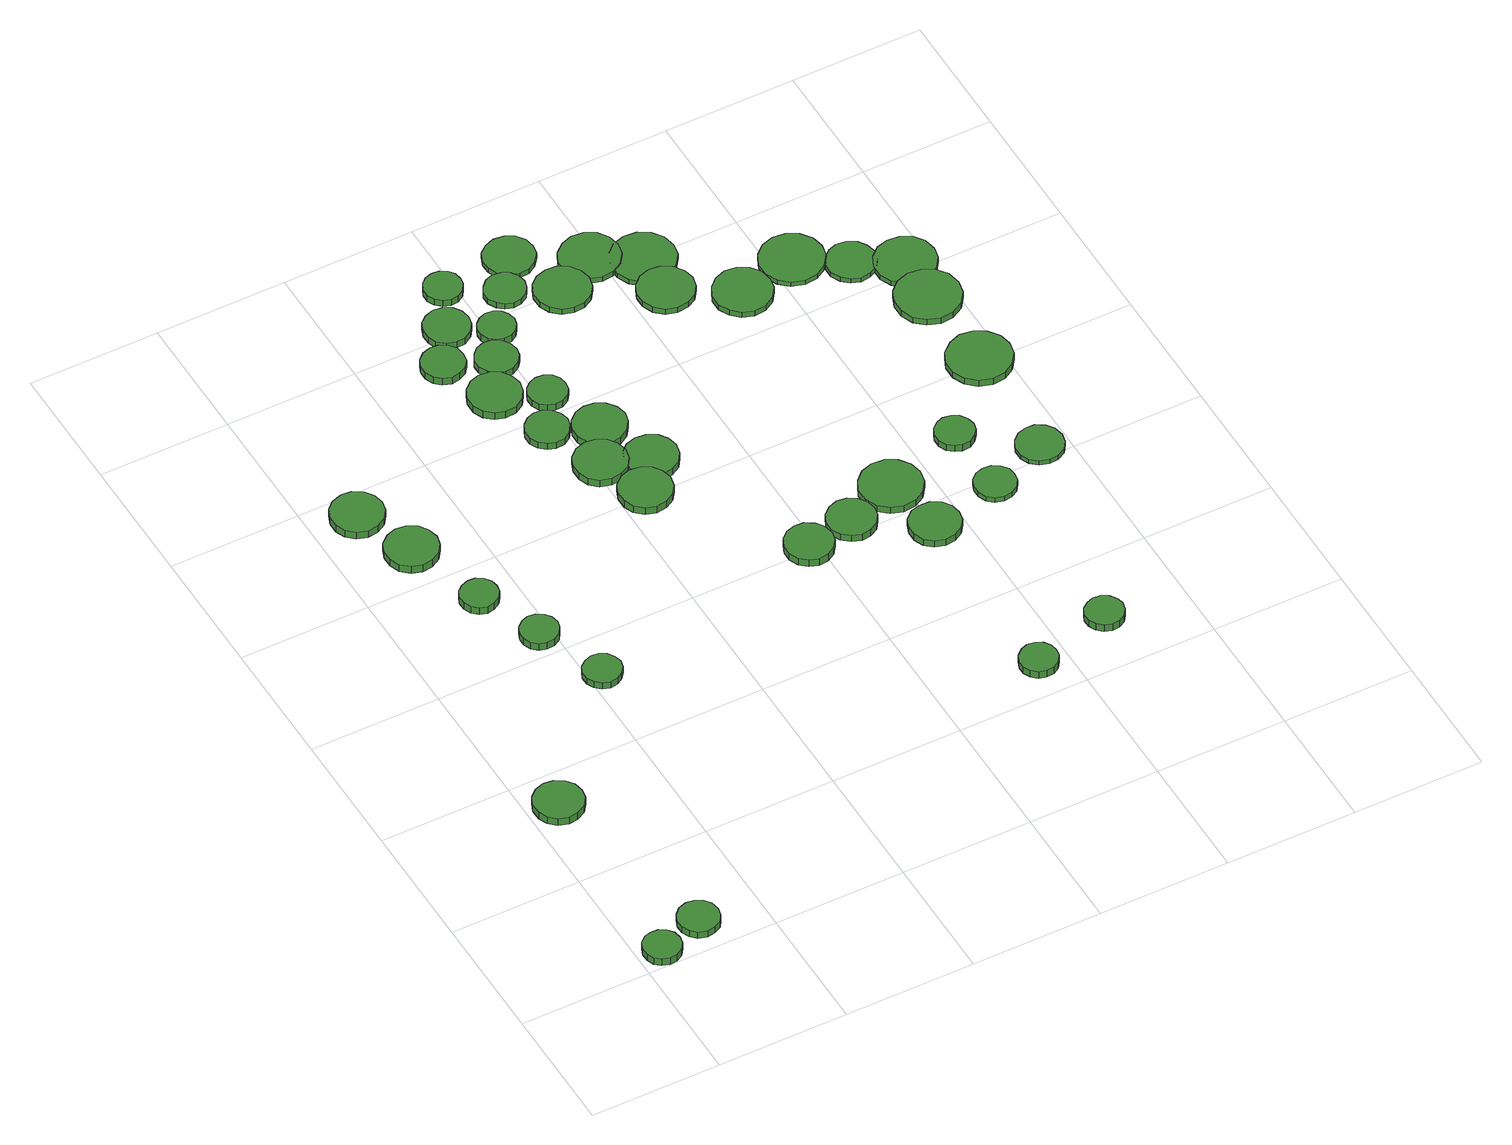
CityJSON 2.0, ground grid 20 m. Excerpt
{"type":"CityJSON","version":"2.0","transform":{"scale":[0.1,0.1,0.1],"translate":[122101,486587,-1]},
"CityObjects":{
"tree1":{"type":"SolitaryVegetationObject","attributes":{"function":"something"},"geometry":[{"type":"MultiSurface","lod":"1","boundaries":[[[0,1,2,3,4,5,6,7,8,9,10,11,12,13,14]],[[15,16,17,18,19,20,21,22,23,24,25,26,27,28,29]],[[0,29,28,1]],[[1,28,27,2]],[[2,27,26,3]],[[3,26,25,4]],[[4,25,24,5]],[[5,24,23,6]],[[6,23,22,7]],[[7,22,21,8]],[[8,21,20,9]],[[9,20,19,10]],[[10,19,18,11]],[[11,18,17,12]],[[12,17,16,13]],[[13,16,15,14]],[[14,15,29,0]]]}]},
"tree2":{"type":"SolitaryVegetationObject","attributes":{"function":"something"},"geometry":[{"type":"MultiSurface","lod":"1","boundaries":[[[30,31,32,33,34,35,36,37,38,39,40,41,42,43,44]],[[45,46,47,48,49,50,51,52,53,54,55,56,57,58,59]],[[30,59,58,31]],[[31,58,57,32]],[[32,57,56,33]],[[33,56,55,34]],[[34,55,54,35]],[[35,54,53,36]],[[36,53,52,37]],[[37,52,51,38]],[[38,51,50,39]],[[39,50,49,40]],[[40,49,48,41]],[[41,48,47,42]],[[42,47,46,43]],[[43,46,45,44]],[[44,45,59,30]]]}]},
"tree3":{"type":"SolitaryVegetationObject","attributes":{"function":"something"},"geometry":[{"type":"MultiSurface","lod":"1","boundaries":[[[60,61,62,63,64,65,66,67,68,69,70,71,72,73,74]],[[75,76,77,78,79,80,81,82,83,84,85,86,87,88,89]],[[60,89,88,61]],[[61,88,87,62]],[[62,87,86,63]],[[63,86,85,64]],[[64,85,84,65]],[[65,84,83,66]],[[66,83,82,67]],[[67,82,81,68]],[[68,81,80,69]],[[69,80,79,70]],[[70,79,78,71]],[[71,78,77,72]],[[72,77,76,73]],[[73,76,75,74]],[[74,75,89,60]]]}]},
"tree4":{"type":"SolitaryVegetationObject","attributes":{"function":"something"},"geometry":[{"type":"MultiSurface","lod":"1","boundaries":[[[90,91,92,93,94,95,96,97,98,99,100,101,102,103,104]],[[105,106,107,108,109,110,111,112,113,114,115,116,117,118,119]],[[90,119,118,91]],[[91,118,117,92]],[[92,117,116,93]],[[93,116,115,94]],[[94,115,114,95]],[[95,114,113,96]],[[96,113,112,97]],[[97,112,111,98]],[[98,111,110,99]],[[99,110,109,100]],[[100,109,108,101]],[[101,108,107,102]],[[102,107,106,103]],[[103,106,105,104]],[[104,105,119,90]]]}]},
"tree5":{"type":"SolitaryVegetationObject","attributes":{"function":"something"},"geometry":[{"type":"MultiSurface","lod":"1","boundaries":[[[120,121,122,123,124,125,126,127,128,129,130,131,132,133,134]],[[135,136,137,138,139,140,141,142,143,144,145,146,147,148,149]],[[120,149,148,121]],[[121,148,147,122]],[[122,147,146,123]],[[123,146,145,124]],[[124,145,144,125]],[[125,144,143,126]],[[126,143,142,127]],[[127,142,141,128]],[[128,141,140,129]],[[129,140,139,130]],[[130,139,138,131]],[[131,138,137,132]],[[132,137,136,133]],[[133,136,135,134]],[[134,135,149,120]]]}]},
"tree6":{"type":"SolitaryVegetationObject","attributes":{"function":"something"},"geometry":[{"type":"MultiSurface","lod":"1","boundaries":[[[150,151,152,153,154,155,156,157,158,159,160,161,162,163,164]],[[165,166,167,168,169,170,171,172,173,174,175,176,177,178,179]],[[150,179,178,151]],[[151,178,177,152]],[[152,177,176,153]],[[153,176,175,154]],[[154,175,174,155]],[[155,174,173,156]],[[156,173,172,157]],[[157,172,171,158]],[[158,171,170,159]],[[159,170,169,160]],[[160,169,168,161]],[[161,168,167,162]],[[162,167,166,163]],[[163,166,165,164]],[[164,165,179,150]]]}]},
"tree7":{"type":"SolitaryVegetationObject","attributes":{"function":"something"},"geometry":[{"type":"MultiSurface","lod":"1","boundaries":[[[180,181,182,183,184,185,186,187,188,189,190,191,192,193,194]],[[195,196,197,198,199,200,201,202,203,204,205,206,207,208,209]],[[180,209,208,181]],[[181,208,207,182]],[[182,207,206,183]],[[183,206,205,184]],[[184,205,204,185]],[[185,204,203,186]],[[186,203,202,187]],[[187,202,201,188]],[[188,201,200,189]],[[189,200,199,190]],[[190,199,198,191]],[[191,198,197,192]],[[192,197,196,193]],[[193,196,195,194]],[[194,195,209,180]]]}]},
"tree8":{"type":"SolitaryVegetationObject","attributes":{"function":"something"},"geometry":[{"type":"MultiSurface","lod":"1","boundaries":[[[210,211,212,213,214,215,216,217,218,219,220,221,222,223,224]],[[225,226,227,228,229,230,231,232,233,234,235,236,237,238,239]],[[210,239,238,211]],[[211,238,237,212]],[[212,237,236,213]],[[213,236,235,214]],[[214,235,234,215]],[[215,234,233,216]],[[216,233,232,217]],[[217,232,231,218]],[[218,231,230,219]],[[219,230,229,220]],[[220,229,228,221]],[[221,228,227,222]],[[222,227,226,223]],[[223,226,225,224]],[[224,225,239,210]]]}]},
"tree9":{"type":"SolitaryVegetationObject","attributes":{"function":"something"},"geometry":[{"type":"MultiSurface","lod":"1","boundaries":[[[240,241,242,243,244,245,246,247,248,249,250,251,252,253,254]],[[255,256,257,258,259,260,261,262,263,264,265,266,267,268,269]],[[240,269,268,241]],[[241,268,267,242]],[[242,267,266,243]],[[243,266,265,244]],[[244,265,264,245]],[[245,264,263,246]],[[246,263,262,247]],[[247,262,261,248]],[[248,261,260,249]],[[249,260,259,250]],[[250,259,258,251]],[[251,258,257,252]],[[252,257,256,253]],[[253,256,255,254]],[[254,255,269,240]]]}]},
"tree10":{"type":"SolitaryVegetationObject","attributes":{"function":"something"},"geometry":[{"type":"MultiSurface","lod":"1","boundaries":[[[270,271,272,273,274,275,276,277,278,279,280,281,282,283,284]],[[285,286,287,288,289,290,291,292,293,294,295,296,297,298,299]],[[270,299,298,271]],[[271,298,297,272]],[[272,297,296,273]],[[273,296,295,274]],[[274,295,294,275]],[[275,294,293,276]],[[276,293,292,277]],[[277,292,291,278]],[[278,291,290,279]],[[279,290,289,280]],[[280,289,288,281]],[[281,288,287,282]],[[282,287,286,283]],[[283,286,285,284]],[[284,285,299,270]]]}]},
"tree11":{"type":"SolitaryVegetationObject","attributes":{"function":"something"},"geometry":[{"type":"MultiSurface","lod":"1","boundaries":[[[300,301,302,303,304,305,306,307,308,309,310,311,312,313,314]],[[315,316,317,318,319,320,321,322,323,324,325,326,327,328,329]],[[300,329,328,301]],[[301,328,327,302]],[[302,327,326,303]],[[303,326,325,304]],[[304,325,324,305]],[[305,324,323,306]],[[306,323,322,307]],[[307,322,321,308]],[[308,321,320,309]],[[309,320,319,310]],[[310,319,318,311]],[[311,318,317,312]],[[312,317,316,313]],[[313,316,315,314]],[[314,315,329,300]]]}]},
"tree12":{"type":"SolitaryVegetationObject","attributes":{"function":"something"},"geometry":[{"type":"MultiSurface","lod":"1","boundaries":[[[330,331,332,333,334,335,336,337,338,339,340,341,342,343,344]],[[345,346,347,348,349,350,351,352,353,354,355,356,357,358,359]],[[330,359,358,331]],[[331,358,357,332]],[[332,357,356,333]],[[333,356,355,334]],[[334,355,354,335]],[[335,354,353,336]],[[336,353,352,337]],[[337,352,351,338]],[[338,351,350,339]],[[339,350,349,340]],[[340,349,348,341]],[[341,348,347,342]],[[342,347,346,343]],[[343,346,345,344]],[[344,345,359,330]]]}]},
"tree13":{"type":"SolitaryVegetationObject","attributes":{"function":"something"},"geometry":[{"type":"MultiSurface","lod":"1","boundaries":[[[360,361,362,363,364,365,366,367,368,369,370,371,372,373,374]],[[375,376,377,378,379,380,381,382,383,384,385,386,387,388,389]],[[360,389,388,361]],[[361,388,387,362]],[[362,387,386,363]],[[363,386,385,364]],[[364,385,384,365]],[[365,384,383,366]],[[366,383,382,367]],[[367,382,381,368]],[[368,381,380,369]],[[369,380,379,370]],[[370,379,378,371]],[[371,378,377,372]],[[372,377,376,373]],[[373,376,375,374]],[[374,375,389,360]]]}]},
"tree14":{"type":"SolitaryVegetationObject","attributes":{"function":"something"},"geometry":[{"type":"MultiSurface","lod":"1","boundaries":[[[390,391,392,393,394,395,396,397,398,399,400,401,402,403,404]],[[405,406,407,408,409,410,411,412,413,414,415,416,417,418,419]],[[390,419,418,391]],[[391,418,417,392]],[[392,417,416,393]],[[393,416,415,394]],[[394,415,414,395]],[[395,414,413,396]],[[396,413,412,397]],[[397,412,411,398]],[[398,411,410,399]],[[399,410,409,400]],[[400,409,408,401]],[[401,408,407,402]],[[402,407,406,403]],[[403,406,405,404]],[[404,405,419,390]]]}]},
"tree15":{"type":"SolitaryVegetationObject","attributes":{"function":"something"},"geometry":[{"type":"MultiSurface","lod":"1","boundaries":[[[420,421,422,423,424,425,426,427,428,429,430,431,432,433,434]],[[435,436,437,438,439,440,441,442,443,444,445,446,447,448,449]],[[420,449,448,421]],[[421,448,447,422]],[[422,447,446,423]],[[423,446,445,424]],[[424,445,444,425]],[[425,444,443,426]],[[426,443,442,427]],[[427,442,441,428]],[[428,441,440,429]],[[429,440,439,430]],[[430,439,438,431]],[[431,438,437,432]],[[432,437,436,433]],[[433,436,435,434]],[[434,435,449,420]]]}]},
"tree16":{"type":"SolitaryVegetationObject","attributes":{"function":"something"},"geometry":[{"type":"MultiSurface","lod":"1","boundaries":[[[450,451,452,453,454,455,456,457,458,459,460,461,462,463,464]],[[465,466,467,468,469,470,471,472,473,474,475,476,477,478,479]],[[450,479,478,451]],[[451,478,477,452]],[[452,477,476,453]],[[453,476,475,454]],[[454,475,474,455]],[[455,474,473,456]],[[456,473,472,457]],[[457,472,471,458]],[[458,471,470,459]],[[459,470,469,460]],[[460,469,468,461]],[[461,468,467,462]],[[462,467,466,463]],[[463,466,465,464]],[[464,465,479,450]]]}]},
"tree17":{"type":"SolitaryVegetationObject","attributes":{"function":"something"},"geometry":[{"type":"MultiSurface","lod":"1","boundaries":[[[480,481,482,483,484,485,486,487,488,489,490,491,492,493,494]],[[495,496,497,498,499,500,501,502,503,504,505,506,507,508,509]],[[480,509,508,481]],[[481,508,507,482]],[[482,507,506,483]],[[483,506,505,484]],[[484,505,504,485]],[[485,504,503,486]],[[486,503,502,487]],[[487,502,501,488]],[[488,501,500,489]],[[489,500,499,490]],[[490,499,498,491]],[[491,498,497,492]],[[492,497,496,493]],[[493,496,495,494]],[[494,495,509,480]]]}]},
"tree18":{"type":"SolitaryVegetationObject","attributes":{"function":"something"},"geometry":[{"type":"MultiSurface","lod":"1","boundaries":[[[510,511,512,513,514,515,516,517,518,519,520,521,522,523,524]],[[525,526,527,528,529,530,531,532,533,534,535,536,537,538,539]],[[510,539,538,511]],[[511,538,537,512]],[[512,537,536,513]],[[513,536,535,514]],[[514,535,534,515]],[[515,534,533,516]],[[516,533,532,517]],[[517,532,531,518]],[[518,531,530,519]],[[519,530,529,520]],[[520,529,528,521]],[[521,528,527,522]],[[522,527,526,523]],[[523,526,525,524]],[[524,525,539,510]]]}]},
"tree19":{"type":"SolitaryVegetationObject","attributes":{"function":"something"},"geometry":[{"type":"MultiSurface","lod":"1","boundaries":[[[540,541,542,543,544,545,546,547,548,549,550,551,552,553,554]],[[555,556,557,558,559,560,561,562,563,564,565,566,567,568,569]],[[540,569,568,541]],[[541,568,567,542]],[[542,567,566,543]],[[543,566,565,544]],[[544,565,564,545]],[[545,564,563,546]],[[546,563,562,547]],[[547,562,561,548]],[[548,561,560,549]],[[549,560,559,550]],[[550,559,558,551]],[[551,558,557,552]],[[552,557,556,553]],[[553,556,555,554]],[[554,555,569,540]]]}]},
"tree20":{"type":"SolitaryVegetationObject","attributes":{"function":"something"},"geometry":[{"type":"MultiSurface","lod":"1","boundaries":[[[570,571,572,573,574,575,576,577,578,579,580,581,582,583,584]],[[585,586,587,588,589,590,591,592,593,594,595,596,597,598,599]],[[570,599,598,571]],[[571,598,597,572]],[[572,597,596,573]],[[573,596,595,574]],[[574,595,594,575]],[[575,594,593,576]],[[576,593,592,577]],[[577,592,591,578]],[[578,591,590,579]],[[579,590,589,580]],[[580,589,588,581]],[[581,588,587,582]],[[582,587,586,583]],[[583,586,585,584]],[[584,585,599,570]]]}]},
"tree21":{"type":"SolitaryVegetationObject","attributes":{"function":"something"},"geometry":[{"type":"MultiSurface","lod":"1","boundaries":[[[600,601,602,603,604,605,606,607,608,609,610,611,612,613,614]],[[615,616,617,618,619,620,621,622,623,624,625,626,627,628,629]],[[600,629,628,601]],[[601,628,627,602]],[[602,627,626,603]],[[603,626,625,604]],[[604,625,624,605]],[[605,624,623,606]],[[606,623,622,607]],[[607,622,621,608]],[[608,621,620,609]],[[609,620,619,610]],[[610,619,618,611]],[[611,618,617,612]],[[612,617,616,613]],[[613,616,615,614]],[[614,615,629,600]]]}]},
"tree22":{"type":"SolitaryVegetationObject","attributes":{"function":"something"},"geometry":[{"type":"MultiSurface","lod":"1","boundaries":[[[630,631,632,633,634,635,636,637,638,639,640,641,642,643,644]],[[645,646,647,648,649,650,651,652,653,654,655,656,657,658,659]],[[630,659,658,631]],[[631,658,657,632]],[[632,657,656,633]],[[633,656,655,634]],[[634,655,654,635]],[[635,654,653,636]],[[636,653,652,637]],[[637,652,651,638]],[[638,651,650,639]],[[639,650,649,640]],[[640,649,648,641]],[[641,648,647,642]],[[642,647,646,643]],[[643,646,645,644]],[[644,645,659,630]]]}]},
"tree23":{"type":"SolitaryVegetationObject","attributes":{"function":"something"},"geometry":[{"type":"MultiSurface","lod":"1","boundaries":[[[660,661,662,663,664,665,666,667,668,669,670,671,672,673,674]],[[675,676,677,678,679,680,681,682,683,684,685,686,687,688,689]],[[660,689,688,661]],[[661,688,687,662]],[[662,687,686,663]],[[663,686,685,664]],[[664,685,684,665]],[[665,684,683,666]],[[666,683,682,667]],[[667,682,681,668]],[[668,681,680,669]],[[669,680,679,670]],[[670,679,678,671]],[[671,678,677,672]],[[672,677,676,673]],[[673,676,675,674]],[[674,675,689,660]]]}]},
"tree24":{"type":"SolitaryVegetationObject","attributes":{"function":"something"},"geometry":[{"type":"MultiSurface","lod":"1","boundaries":[[[690,691,692,693,694,695,696,697,698,699,700,701,702,703,704]],[[705,706,707,708,709,710,711,712,713,714,715,716,717,718,719]],[[690,719,718,691]],[[691,718,717,692]],[[692,717,716,693]],[[693,716,715,694]],[[694,715,714,695]],[[695,714,713,696]],[[696,713,712,697]],[[697,712,711,698]],[[698,711,710,699]],[[699,710,709,700]],[[700,709,708,701]],[[701,708,707,702]],[[702,707,706,703]],[[703,706,705,704]],[[704,705,719,690]]]}]},
"tree25":{"type":"SolitaryVegetationObject","attributes":{"function":"something"},"geometry":[{"type":"MultiSurface","lod":"1","boundaries":[[[720,721,722,723,724,725,726,727,728,729,730,731,732,733,734]],[[735,736,737,738,739,740,741,742,743,744,745,746,747,748,749]],[[720,749,748,721]],[[721,748,747,722]],[[722,747,746,723]],[[723,746,745,724]],[[724,745,744,725]],[[725,744,743,726]],[[726,743,742,727]],[[727,742,741,728]],[[728,741,740,729]],[[729,740,739,730]],[[730,739,738,731]],[[731,738,737,732]],[[732,737,736,733]],[[733,736,735,734]],[[734,735,749,720]]]}]},
"tree26":{"type":"SolitaryVegetationObject","attributes":{"function":"something"},"geometry":[{"type":"MultiSurface","lod":"1","boundaries":[[[750,751,752,753,754,755,756,757,758,759,760,761,762,763,764]],[[765,766,767,768,769,770,771,772,773,774,775,776,777,778,779]],[[750,779,778,751]],[[751,778,777,752]],[[752,777,776,753]],[[753,776,775,754]],[[754,775,774,755]],[[755,774,773,756]],[[756,773,772,757]],[[757,772,771,758]],[[758,771,770,759]],[[759,770,769,760]],[[760,769,768,761]],[[761,768,767,762]],[[762,767,766,763]],[[763,766,765,764]],[[764,765,779,750]]]}]},
"tree27":{"type":"SolitaryVegetationObject","attributes":{"function":"something"},"geometry":[{"type":"MultiSurface","lod":"1","boundaries":[[[780,781,782,783,784,785,786,787,788,789,790,791,792,793,794]],[[795,796,797,798,799,800,801,802,803,804,805,806,807,808,809]],[[780,809,808,781]],[[781,808,807,782]],[[782,807,806,783]],[[783,806,805,784]],[[784,805,804,785]],[[785,804,803,786]],[[786,803,802,787]],[[787,802,801,788]],[[788,801,800,789]],[[789,800,799,790]],[[790,799,798,791]],[[791,798,797,792]],[[792,797,796,793]],[[793,796,795,794]],[[794,795,809,780]]]}]},
"tree28":{"type":"SolitaryVegetationObject","attributes":{"function":"something"},"geometry":[{"type":"MultiSurface","lod":"1","boundaries":[[[810,811,812,813,814,815,816,817,818,819,820,821,822,823,824]],[[825,826,827,828,829,830,831,832,833,834,835,836,837,838,839]],[[810,839,838,811]],[[811,838,837,812]],[[812,837,836,813]],[[813,836,835,814]],[[814,835,834,815]],[[815,834,833,816]],[[816,833,832,817]],[[817,832,831,818]],[[818,831,830,819]],[[819,830,829,820]],[[820,829,828,821]],[[821,828,827,822]],[[822,827,826,823]],[[823,826,825,824]],[[824,825,839,810]]]}]},
"tree29":{"type":"SolitaryVegetationObject","attributes":{"function":"something"},"geometry":[{"type":"MultiSurface","lod":"1","boundaries":[[[840,841,842,843,844,845,846,847,848,849,850,851,852,853,854]],[[855,856,857,858,859,860,861,862,863,864,865,866,867,868,869]],[[840,869,868,841]],[[841,868,867,842]],[[842,867,866,843]],[[843,866,865,844]],[[844,865,864,845]],[[845,864,863,846]],[[846,863,862,847]],[[847,862,861,848]],[[848,861,860,849]],[[849,860,859,850]],[[850,859,858,851]],[[851,858,857,852]],[[852,857,856,853]],[[853,856,855,854]],[[854,855,869,840]]]}]},
"tree30":{"type":"SolitaryVegetationObject","attributes":{"function":"something"},"geometry":[{"type":"MultiSurface","lod":"1","boundaries":[[[870,871,872,873,874,875,876,877,878,879,880,881,882,883,884]],[[885,886,887,888,889,890,891,892,893,894,895,896,897,898,899]],[[870,899,898,871]],[[871,898,897,872]],[[872,897,896,873]],[[873,896,895,874]],[[874,895,894,875]],[[875,894,893,876]],[[876,893,892,877]],[[877,892,891,878]],[[878,891,890,879]],[[879,890,889,880]],[[880,889,888,881]],[[881,888,887,882]],[[882,887,886,883]],[[883,886,885,884]],[[884,885,899,870]]]}]},
"tree31":{"type":"SolitaryVegetationObject","attributes":{"function":"something"},"geometry":[{"type":"MultiSurface","lod":"1","boundaries":[[[900,901,902,903,904,905,906,907,908,909,910,911,912,913,914]],[[915,916,917,918,919,920,921,922,923,924,925,926,927,928,929]],[[900,929,928,901]],[[901,928,927,902]],[[902,927,926,903]],[[903,926,925,904]],[[904,925,924,905]],[[905,924,923,906]],[[906,923,922,907]],[[907,922,921,908]],[[908,921,920,909]],[[909,920,919,910]],[[910,919,918,911]],[[911,918,917,912]],[[912,917,916,913]],[[913,916,915,914]],[[914,915,929,900]]]}]},
"tree32":{"type":"SolitaryVegetationObject","attributes":{"function":"something"},"geometry":[{"type":"MultiSurface","lod":"1","boundaries":[[[930,931,932,933,934,935,936,937,938,939,940,941,942,943,944]],[[945,946,947,948,949,950,951,952,953,954,955,956,957,958,959]],[[930,959,958,931]],[[931,958,957,932]],[[932,957,956,933]],[[933,956,955,934]],[[934,955,954,935]],[[935,954,953,936]],[[936,953,952,937]],[[937,952,951,938]],[[938,951,950,939]],[[939,950,949,940]],[[940,949,948,941]],[[941,948,947,942]],[[942,947,946,943]],[[943,946,945,944]],[[944,945,959,930]]]}]},
"tree33":{"type":"SolitaryVegetationObject","attributes":{"function":"something"},"geometry":[{"type":"MultiSurface","lod":"1","boundaries":[[[960,961,962,963,964,965,966,967,968,969,970,971,972,973,974]],[[975,976,977,978,979,980,981,982,983,984,985,986,987,988,989]],[[960,989,988,961]],[[961,988,987,962]],[[962,987,986,963]],[[963,986,985,964]],[[964,985,984,965]],[[965,984,983,966]],[[966,983,982,967]],[[967,982,981,968]],[[968,981,980,969]],[[969,980,979,970]],[[970,979,978,971]],[[971,978,977,972]],[[972,977,976,973]],[[973,976,975,974]],[[974,975,989,960]]]}]},
"tree34":{"type":"SolitaryVegetationObject","attributes":{"function":"something"},"geometry":[{"type":"MultiSurface","lod":"1","boundaries":[[[990,991,992,993,994,995,996,997,998,999,1000,1001,1002,1003,1004]],[[1005,1006,1007,1008,1009,1010,1011,1012,1013,1014,1015,1016,1017,1018,1019]],[[990,1019,1018,991]],[[991,1018,1017,992]],[[992,1017,1016,993]],[[993,1016,1015,994]],[[994,1015,1014,995]],[[995,1014,1013,996]],[[996,1013,1012,997]],[[997,1012,1011,998]],[[998,1011,1010,999]],[[999,1010,1009,1000]],[[1000,1009,1008,1001]],[[1001,1008,1007,1002]],[[1002,1007,1006,1003]],[[1003,1006,1005,1004]],[[1004,1005,1019,990]]]}]},
"tree35":{"type":"SolitaryVegetationObject","attributes":{"function":"something"},"geometry":[{"type":"MultiSurface","lod":"1","boundaries":[[[1020,1021,1022,1023,1024,1025,1026,1027,1028,1029,1030,1031,1032,1033,1034]],[[1035,1036,1037,1038,1039,1040,1041,1042,1043,1044,1045,1046,1047,1048,1049]],[[1020,1049,1048,1021]],[[1021,1048,1047,1022]],[[1022,1047,1046,1023]],[[1023,1046,1045,1024]],[[1024,1045,1044,1025]],[[1025,1044,1043,1026]],[[1026,1043,1042,1027]],[[1027,1042,1041,1028]],[[1028,1041,1040,1029]],[[1029,1040,1039,1030]],[[1030,1039,1038,1031]],[[1031,1038,1037,1032]],[[1032,1037,1036,1033]],[[1033,1036,1035,1034]],[[1034,1035,1049,1020]]]}]},
"tree36":{"type":"SolitaryVegetationObject","attributes":{"function":"something"},"geometry":[{"type":"MultiSurface","lod":"1","boundaries":[[[1050,1051,1052,1053,1054,1055,1056,1057,1058,1059,1060,1061,1062,1063,1064]],[[1065,1066,1067,1068,1069,1070,1071,1072,1073,1074,1075,1076,1077,1078,1079]],[[1050,1079,1078,1051]],[[1051,1078,1077,1052]],[[1052,1077,1076,1053]],[[1053,1076,1075,1054]],[[1054,1075,1074,1055]],[[1055,1074,1073,1056]],[[1056,1073,1072,1057]],[[1057,1072,1071,1058]],[[1058,1071,1070,1059]],[[1059,1070,1069,1060]],[[1060,1069,1068,1061]],[[1061,1068,1067,1062]],[[1062,1067,1066,1063]],[[1063,1066,1065,1064]],[[1064,1065,1079,1050]]]}]},
"tree37":{"type":"SolitaryVegetationObject","attributes":{"function":"something"},"geometry":[{"type":"MultiSurface","lod":"1","boundaries":[[[1080,1081,1082,1083,1084,1085,1086,1087,1088,1089,1090,1091,1092,1093,1094]],[[1095,1096,1097,1098,1099,1100,1101,1102,1103,1104,1105,1106,1107,1108,1109]],[[1080,1109,1108,1081]],[[1081,1108,1107,1082]],[[1082,1107,1106,1083]],[[1083,1106,1105,1084]],[[1084,1105,1104,1085]],[[1085,1104,1103,1086]],[[1086,1103,1102,1087]],[[1087,1102,1101,1088]],[[1088,1101,1100,1089]],[[1089,1100,1099,1090]],[[1090,1099,1098,1091]],[[1091,1098,1097,1092]],[[1092,1097,1096,1093]],[[1093,1096,1095,1094]],[[1094,1095,1109,1080]]]}]},
"tree38":{"type":"SolitaryVegetationObject","attributes":{"function":"something"},"geometry":[{"type":"MultiSurface","lod":"1","boundaries":[[[1110,1111,1112,1113,1114,1115,1116,1117,1118,1119,1120,1121,1122,1123,1124]],[[1125,1126,1127,1128,1129,1130,1131,1132,1133,1134,1135,1136,1137,1138,1139]],[[1110,1139,1138,1111]],[[1111,1138,1137,1112]],[[1112,1137,1136,1113]],[[1113,1136,1135,1114]],[[1114,1135,1134,1115]],[[1115,1134,1133,1116]],[[1116,1133,1132,1117]],[[1117,1132,1131,1118]],[[1118,1131,1130,1119]],[[1119,1130,1129,1120]],[[1120,1129,1128,1121]],[[1121,1128,1127,1122]],[[1122,1127,1126,1123]],[[1123,1126,1125,1124]],[[1124,1125,1139,1110]]]}]},
"tree39":{"type":"SolitaryVegetationObject","attributes":{"function":"something"},"geometry":[{"type":"MultiSurface","lod":"1","boundaries":[[[1140,1141,1142,1143,1144,1145,1146,1147,1148,1149,1150,1151,1152,1153,1154]],[[1155,1156,1157,1158,1159,1160,1161,1162,1163,1164,1165,1166,1167,1168,1169]],[[1140,1169,1168,1141]],[[1141,1168,1167,1142]],[[1142,1167,1166,1143]],[[1143,1166,1165,1144]],[[1144,1165,1164,1145]],[[1145,1164,1163,1146]],[[1146,1163,1162,1147]],[[1147,1162,1161,1148]],[[1148,1161,1160,1149]],[[1149,1160,1159,1150]],[[1150,1159,1158,1151]],[[1151,1158,1157,1152]],[[1152,1157,1156,1153]],[[1153,1156,1155,1154]],[[1154,1155,1169,1140]]]}]},
"tree40":{"type":"SolitaryVegetationObject","attributes":{"function":"something"},"geometry":[{"type":"MultiSurface","lod":"1","boundaries":[[[1170,1171,1172,1173,1174,1175,1176,1177,1178,1179,1180,1181,1182,1183,1184]],[[1185,1186,1187,1188,1189,1190,1191,1192,1193,1194,1195,1196,1197,1198,1199]],[[1170,1199,1198,1171]],[[1171,1198,1197,1172]],[[1172,1197,1196,1173]],[[1173,1196,1195,1174]],[[1174,1195,1194,1175]],[[1175,1194,1193,1176]],[[1176,1193,1192,1177]],[[1177,1192,1191,1178]],[[1178,1191,1190,1179]],[[1179,1190,1189,1180]],[[1180,1189,1188,1181]],[[1181,1188,1187,1182]],[[1182,1187,1186,1183]],[[1183,1186,1185,1184]],[[1184,1185,1199,1170]]]}]},
"tree41":{"type":"SolitaryVegetationObject","attributes":{"function":"something"},"geometry":[{"type":"MultiSurface","lod":"1","boundaries":[[[1200,1201,1202,1203,1204,1205,1206,1207,1208,1209,1210,1211,1212,1213,1214]],[[1215,1216,1217,1218,1219,1220,1221,1222,1223,1224,1225,1226,1227,1228,1229]],[[1200,1229,1228,1201]],[[1201,1228,1227,1202]],[[1202,1227,1226,1203]],[[1203,1226,1225,1204]],[[1204,1225,1224,1205]],[[1205,1224,1223,1206]],[[1206,1223,1222,1207]],[[1207,1222,1221,1208]],[[1208,1221,1220,1209]],[[1209,1220,1219,1210]],[[1210,1219,1218,1211]],[[1211,1218,1217,1212]],[[1212,1217,1216,1213]],[[1213,1216,1215,1214]],[[1214,1215,1229,1200]]]}]}
},
"vertices":[
[65,29,18],[63,41,18],[56,50,18],[46,56,18],[34,57,18],[23,54,18],[14,46,18],[10,35,18],[10,23,18],[14,12,18],[23,5,18],[34,1,18],[46,2,18],[56,8,18],[63,18,18],[63,18,5],[56,8,5],[46,2,5],[34,1,5],[23,5,5],[14,12,5],[10,23,5],[10,35,5],[14,46,5],[23,54,5],[34,57,5],[46,56,5],[56,50,5],[63,41,5],[65,29,5],
[138,52,18],[135,65,18],[128,75,18],[116,81,18],[104,83,18],[91,79,18],[82,70,18],[77,58,18],[77,46,18],[82,34,18],[91,25,18],[104,21,18],[116,23,18],[128,29,18],[135,39,18],[135,39,6],[128,29,6],[116,23,6],[104,21,6],[91,25,6],[82,34,6],[77,46,6],[77,58,6],[82,70,6],[91,79,6],[104,83,6],[116,81,6],[128,75,6],[135,65,6],[138,52,6],
[79,333,27],[76,348,27],[67,360,27],[53,368,27],[38,370,27],[23,365,27],[12,355,27],[6,341,27],[6,325,27],[12,311,27],[23,301,27],[38,296,27],[53,298,27],[67,305,27],[76,318,27],[76,318,14],[67,305,14],[53,298,14],[38,296,14],[23,301,14],[12,311,14],[6,325,14],[6,341,14],[12,355,14],[23,365,14],[38,370,14],[53,368,14],[67,360,14],[76,348,14],[79,333,14],
[105,949,27],[101,965,27],[92,978,27],[77,987,27],[61,988,27],[45,983,27],[33,972,27],[27,957,27],[27,941,27],[33,926,27],[45,915,27],[61,910,27],[77,912,27],[92,920,27],[101,933,27],[101,933,14],[92,920,14],[77,912,14],[61,910,14],[45,915,14],[33,926,14],[27,941,14],[27,957,14],[33,972,14],[45,983,14],[61,988,14],[77,987,14],[92,978,14],[101,965,14],[105,949,14],
[139,855,27],[135,871,27],[126,885,27],[111,893,27],[95,895,27],[80,890,27],[67,879,27],[61,864,27],[61,847,27],[67,832,27],[80,821,27],[95,816,27],[111,818,27],[126,826,27],[135,839,27],[135,839,14],[126,826,14],[111,818,14],[95,816,14],[80,821,14],[67,832,14],[61,847,14],[61,864,14],[67,879,14],[80,890,14],[95,895,14],[111,893,14],[126,885,14],[135,871,14],[139,855,14],
[166,733,26],[164,744,26],[157,754,26],[147,760,26],[135,761,26],[124,757,26],[115,750,26],[110,739,26],[110,727,26],[115,716,26],[124,708,26],[135,704,26],[147,706,26],[157,712,26],[164,721,26],[164,721,13],[157,712,13],[147,706,13],[135,704,13],[124,708,13],[115,716,13],[110,727,13],[110,739,13],[115,750,13],[124,757,13],[135,761,13],[147,760,13],[157,754,13],[164,744,13],[166,733,13],
[205,630,29],[202,642,29],[195,651,29],[185,657,29],[173,659,29],[162,655,29],[153,647,29],[148,636,29],[148,624,29],[153,613,29],[162,605,29],[173,602,29],[185,603,29],[195,609,29],[202,619,29],[202,619,16],[195,609,16],[185,603,16],[173,602,16],[162,605,16],[153,613,16],[148,624,16],[148,636,16],[153,647,16],[162,655,16],[173,659,16],[185,657,16],[195,651,16],[202,642,16],[205,630,16],
[243,520,32],[240,531,32],[233,541,32],[223,547,32],[211,548,32],[200,544,32],[191,537,32],[186,526,32],[186,514,32],[191,503,32],[200,495,32],[211,491,32],[223,493,32],[233,499,32],[240,508,32],[240,508,20],[233,499,20],[223,493,20],[211,491,20],[200,495,20],[191,503,20],[186,514,20],[186,526,20],[191,537,20],[200,544,20],[211,548,20],[223,547,20],[233,541,20],[240,531,20],[243,520,20],
[340,1144,26],[338,1158,26],[330,1168,26],[318,1175,26],[305,1176,26],[292,1172,26],[282,1163,26],[277,1151,26],[277,1138,26],[282,1125,26],[292,1117,26],[305,1112,26],[318,1114,26],[330,1120,26],[338,1131,26],[338,1131,13],[330,1120,13],[318,1114,13],[305,1112,13],[292,1117,13],[282,1125,13],[277,1138,13],[277,1151,13],[282,1163,13],[292,1172,13],[305,1176,13],[318,1175,13],[330,1168,13],[338,1158,13],[340,1144,13],
[382,1059,26],[378,1075,26],[369,1088,26],[355,1096,26],[338,1098,26],[323,1093,26],[310,1082,26],[304,1067,26],[304,1050,26],[310,1035,26],[323,1024,26],[338,1019,26],[355,1021,26],[369,1029,26],[378,1042,26],[378,1042,13],[369,1029,13],[355,1021,13],[338,1019,13],[323,1024,13],[310,1035,13],[304,1050,13],[304,1067,13],[310,1082,13],[323,1093,13],[338,1098,13],[355,1096,13],[369,1088,13],[378,1075,13],[382,1059,13],
[406,966,26],[403,979,26],[395,990,26],[384,997,26],[370,998,26],[358,994,26],[348,985,26],[342,973,26],[342,959,26],[348,947,26],[358,938,26],[370,934,26],[384,935,26],[395,942,26],[403,953,26],[403,953,14],[395,942,14],[384,935,14],[370,934,14],[358,938,14],[348,947,14],[342,959,14],[342,973,14],[348,985,14],[358,994,14],[370,998,14],[384,997,14],[395,990,14],[403,979,14],[406,966,14],
[447,875,27],[443,891,27],[434,904,27],[419,912,27],[403,914,27],[387,909,27],[375,898,27],[369,883,27],[369,866,27],[375,851,27],[387,840,27],[403,835,27],[419,837,27],[434,845,27],[443,858,27],[443,858,14],[434,845,14],[419,837,14],[403,835,14],[387,840,14],[375,851,14],[369,866,14],[369,883,14],[375,898,14],[387,909,14],[403,914,14],[419,912,14],[434,904,14],[443,891,14],[447,875,14],
[475,798,28],[471,814,28],[462,827,28],[448,835,28],[431,837,28],[416,832,28],[403,821,28],[397,806,28],[397,789,28],[403,774,28],[416,763,28],[431,758,28],[448,760,28],[462,768,28],[471,781,28],[471,781,15],[462,768,15],[448,760,15],[431,758,15],[416,763,15],[403,774,15],[397,789,15],[397,806,15],[403,821,15],[416,832,15],[431,837,15],[448,835,15],[462,827,15],[471,814,15],[475,798,15],
[382,1204,24],[379,1218,24],[371,1230,24],[358,1237,24],[344,1239,24],[330,1234,24],[319,1225,24],[314,1211,24],[314,1197,24],[319,1184,24],[330,1174,24],[344,1170,24],[358,1171,24],[371,1179,24],[379,1190,24],[379,1190,12],[371,1179,12],[358,1171,12],[344,1170,12],[330,1174,12],[319,1184,12],[314,1197,12],[314,1211,12],[319,1225,12],[330,1234,12],[344,1239,12],[358,1237,12],[371,1230,12],[379,1218,12],[382,1204,12],
[410,1118,25],[407,1131,25],[399,1142,25],[388,1149,25],[375,1150,25],[362,1146,25],[353,1137,25],[347,1125,25],[347,1112,25],[353,1100,25],[362,1091,25],[375,1087,25],[388,1088,25],[399,1095,25],[407,1105,25],[407,1105,13],[399,1095,13],[388,1088,13],[375,1087,13],[362,1091,13],[353,1100,13],[347,1112,13],[347,1125,13],[353,1137,13],[362,1146,13],[375,1150,13],[388,1149,13],[399,1142,13],[407,1131,13],[410,1118,13],
[437,1028,25],[435,1040,25],[428,1050,25],[417,1056,25],[405,1057,25],[394,1053,25],[385,1045,25],[380,1034,25],[380,1022,25],[385,1011,25],[394,1003,25],[405,999,25],[417,1000,25],[428,1006,25],[435,1016,25],[435,1016,13],[428,1006,13],[417,1000,13],[405,999,13],[394,1003,13],[385,1011,13],[380,1022,13],[380,1034,13],[385,1045,13],[394,1053,13],[405,1057,13],[417,1056,13],[428,1050,13],[435,1040,13],[437,1028,13],
[481,938,25],[477,954,25],[467,967,25],[453,975,25],[437,977,25],[421,972,25],[409,961,25],[402,946,25],[402,930,25],[409,914,25],[421,904,25],[437,898,25],[453,900,25],[467,908,25],[477,922,25],[477,922,12],[467,908,12],[453,900,12],[437,898,12],[421,904,12],[409,914,12],[402,930,12],[402,946,12],[409,961,12],[421,972,12],[437,977,12],[453,975,12],[467,967,12],[477,954,12],[481,938,12],
[513,850,26],[509,866,26],[500,879,26],[485,887,26],[469,889,26],[453,884,26],[441,873,26],[435,858,26],[435,841,26],[441,826,26],[453,815,26],[469,810,26],[485,812,26],[500,820,26],[509,834,26],[509,834,14],[500,820,14],[485,812,14],[469,810,14],[453,815,14],[441,826,14],[435,841,14],[435,858,14],[441,873,14],[453,884,14],[469,889,14],[485,887,14],[500,879,14],[509,866,14],[513,850,14],
[435,1170,25],[432,1182,25],[426,1191,25],[416,1197,25],[404,1198,25],[393,1194,25],[385,1187,25],[380,1176,25],[380,1165,25],[385,1154,25],[393,1147,25],[404,1143,25],[416,1144,25],[426,1150,25],[432,1159,25],[432,1159,12],[426,1150,12],[416,1144,12],[404,1143,12],[393,1147,12],[385,1154,12],[380,1165,12],[380,1176,12],[385,1187,12],[393,1194,12],[404,1198,12],[416,1197,12],[426,1191,12],[432,1182,12],[435,1170,12],
[617,595,31],[614,610,31],[605,622,31],[592,630,31],[577,631,31],[563,627,31],[552,617,31],[546,603,31],[546,588,31],[552,574,31],[563,564,31],[577,559,31],[592,561,31],[605,568,31],[614,580,31],[614,580,18],[605,568,18],[592,561,18],[577,559,18],[563,564,18],[552,574,18],[546,588,18],[546,603,18],[552,617,18],[563,627,18],[577,631,18],[592,630,18],[605,622,18],[614,610,18],[617,595,18],
[408,1274,23],[406,1286,23],[399,1295,23],[389,1301,23],[377,1302,23],[366,1299,23],[357,1291,23],[352,1280,23],[352,1268,23],[357,1258,23],[366,1250,23],[377,1246,23],[389,1247,23],[399,1253,23],[406,1263,23],[406,1263,11],[399,1253,11],[389,1247,11],[377,1246,11],[366,1250,11],[357,1258,11],[352,1268,11],[352,1280,11],[357,1291,11],[366,1299,11],[377,1302,11],[389,1301,11],[399,1295,11],[406,1286,11],[408,1274,11],
[484,1230,21],[481,1243,21],[474,1253,21],[463,1259,21],[450,1261,21],[438,1257,21],[429,1248,21],[423,1237,21],[423,1224,21],[429,1212,21],[438,1204,21],[450,1200,21],[463,1201,21],[474,1208,21],[481,1218,21],[481,1218,11],[474,1208,11],[463,1201,11],[450,1200,11],[438,1204,11],[429,1212,11],[423,1224,11],[423,1237,11],[429,1248,11],[438,1257,11],[450,1261,11],[463,1259,11],[474,1253,11],[481,1243,11],[484,1230,11],
[780,250,29],[778,262,29],[771,272,29],[761,277,29],[749,279,29],[738,275,29],[729,267,29],[724,256,29],[724,244,29],[729,233,29],[738,225,29],[749,222,29],[761,223,29],[771,229,29],[778,239,29],[778,239,16],[771,229,16],[761,223,16],[749,222,16],[738,225,16],[729,233,16],[724,244,16],[724,256,16],[729,267,16],[738,275,16],[749,279,16],[761,277,16],[771,272,16],[778,262,16],[780,250,16],
[693,611,27],[690,626,27],[681,638,27],[668,646,27],[653,648,27],[639,643,27],[627,633,27],[621,619,27],[621,604,27],[627,590,27],[639,580,27],[653,575,27],[668,577,27],[681,584,27],[690,597,27],[690,597,15],[681,584,15],[668,577,15],[653,575,15],[639,580,15],[627,590,15],[621,604,15],[621,619,15],[627,633,15],[639,643,15],[653,648,15],[668,646,15],[681,638,15],[690,626,15],[693,611,15],
[527,1283,20],[524,1299,20],[514,1312,20],[501,1319,20],[485,1321,20],[470,1316,20],[458,1306,20],[452,1291,20],[452,1276,20],[458,1261,20],[470,1251,20],[485,1246,20],[501,1247,20],[514,1255,20],[524,1268,20],[524,1268,11],[514,1255,11],[501,1247,11],[485,1246,11],[470,1251,11],[458,1261,11],[452,1276,11],[452,1291,11],[458,1306,11],[470,1316,11],[485,1321,11],[501,1319,11],[514,1312,11],[524,1299,11],[527,1283,11],
[565,1193,21],[561,1210,21],[551,1224,21],[536,1233,21],[519,1234,21],[502,1229,21],[489,1218,21],[482,1202,21],[482,1184,21],[489,1169,21],[502,1157,21],[519,1152,21],[536,1153,21],[551,1162,21],[561,1176,21],[561,1176,11],[551,1162,11],[536,1153,11],[519,1152,11],[502,1157,11],[489,1169,11],[482,1184,11],[482,1202,11],[489,1218,11],[502,1229,11],[519,1234,11],[536,1233,11],[551,1224,11],[561,1210,11],[565,1193,11],
[793,552,23],[790,567,23],[781,580,23],[767,588,23],[751,589,23],[736,585,23],[724,574,23],[718,560,23],[718,544,23],[724,529,23],[736,519,23],[751,514,23],[767,516,23],[781,524,23],[790,536,23],[790,536,11],[781,524,11],[767,516,11],[751,514,11],[736,519,11],[724,529,11],[718,544,11],[718,560,11],[724,574,11],[736,585,11],[751,589,11],[767,588,11],[781,580,11],[790,567,11],[793,552,11],
[782,642,26],[778,661,26],[766,677,26],[750,686,26],[730,688,26],[712,682,26],[698,669,26],[690,652,26],[690,632,26],[698,615,26],[712,602,26],[730,596,26],[750,598,26],[766,607,26],[778,623,26],[778,623,14],[766,607,14],[750,598,14],[730,596,14],[712,602,14],[698,615,14],[690,632,14],[690,652,14],[698,669,14],[712,682,14],[730,688,14],[750,686,14],[766,677,14],[778,661,14],[782,642,14],
[631,1229,20],[627,1248,20],[616,1263,20],[600,1272,20],[581,1274,20],[564,1268,20],[550,1256,20],[542,1239,20],[542,1220,20],[550,1203,20],[564,1191,20],[581,1185,20],[600,1187,20],[616,1196,20],[627,1211,20],[627,1211,11],[616,1196,11],[600,1187,11],[581,1185,11],[564,1191,11],[550,1203,11],[542,1220,11],[542,1239,11],[550,1256,11],[564,1268,11],[581,1274,11],[600,1272,11],[616,1263,11],[627,1248,11],[631,1229,11],
[907,292,21],[904,303,21],[897,313,21],[887,319,21],[875,320,21],[864,316,21],[855,309,21],[850,298,21],[850,286,21],[855,275,21],[864,267,21],[875,263,21],[887,264,21],[897,270,21],[904,280,21],[904,280,8],[897,270,8],[887,264,8],[875,263,8],[864,267,8],[855,275,8],[850,286,8],[850,298,8],[855,309,8],[864,316,8],[875,320,8],[887,319,8],[897,313,8],[904,303,8],[907,292,8],
[690,1124,21],[686,1141,21],[676,1155,21],[661,1164,21],[644,1166,21],[627,1161,21],[614,1149,21],[607,1133,21],[607,1116,21],[614,1100,21],[627,1088,21],[644,1083,21],[661,1085,21],[676,1093,21],[686,1107,21],[686,1107,11],[676,1093,11],[661,1085,11],[644,1083,11],[627,1088,11],[614,1100,11],[607,1116,11],[607,1133,11],[614,1149,11],[627,1161,11],[644,1166,11],[661,1164,11],[676,1155,11],[686,1141,11],[690,1124,11],
[698,1192,19],[694,1212,19],[682,1228,19],[665,1238,19],[645,1240,19],[626,1234,19],[611,1220,19],[603,1202,19],[603,1182,19],[611,1164,19],[626,1151,19],[645,1145,19],[665,1147,19],[682,1157,19],[694,1173,19],[694,1173,11],[682,1157,11],[665,1147,11],[645,1145,11],[626,1151,11],[611,1164,11],[603,1182,11],[603,1202,11],[611,1220,11],[626,1234,11],[645,1240,11],[665,1238,11],[682,1228,11],[694,1212,11],[698,1192,11],
[898,583,17],[896,596,17],[888,606,17],[877,613,17],[864,614,17],[851,610,17],[842,602,17],[837,590,17],[837,577,17],[842,565,17],[851,556,17],[864,552,17],[877,554,17],[888,560,17],[896,571,17],[896,571,8],[888,560,8],[877,554,8],[864,552,8],[851,556,8],[842,565,8],[837,577,8],[837,590,8],[842,602,8],[851,610,8],[864,614,8],[877,613,8],[888,606,8],[896,596,8],[898,583,8],
[782,1070,20],[779,1088,20],[768,1103,20],[752,1112,20],[734,1114,20],[717,1108,20],[704,1096,20],[696,1079,20],[696,1061,20],[704,1045,20],[717,1033,20],[734,1027,20],[752,1029,20],[768,1038,20],[779,1053,20],[779,1053,10],[768,1038,10],[752,1029,10],[734,1027,10],[717,1033,10],[704,1045,10],[696,1061,10],[696,1079,10],[704,1096,10],[717,1108,10],[734,1114,10],[752,1112,10],[768,1103,10],[779,1088,10],[782,1070,10],
[894,693,20],[891,705,20],[884,715,20],[874,721,20],[861,723,20],[850,719,20],[841,711,20],[836,700,20],[836,687,20],[841,676,20],[850,668,20],[861,664,20],[874,665,20],[884,672,20],[891,681,20],[891,681,8],[884,672,8],[874,665,8],[861,664,8],[850,668,8],[841,676,8],[836,687,8],[836,700,8],[841,711,8],[850,719,8],[861,723,8],[874,721,8],[884,715,8],[891,705,8],[894,693,8],
[992,619,16],[989,634,16],[981,645,16],[968,653,16],[954,654,16],[940,650,16],[929,640,16],[923,627,16],[923,612,16],[929,599,16],[940,589,16],[954,585,16],[968,586,16],[981,593,16],[989,605,16],[989,605,8],[981,593,8],[968,586,8],[954,585,8],[940,589,8],[929,599,8],[923,612,8],[923,627,8],[929,640,8],[940,650,8],[954,654,8],[968,653,8],[981,645,8],[989,634,8],[992,619,8],
[876,1092,19],[872,1111,19],[860,1127,19],[843,1137,19],[823,1139,19],[804,1133,19],[790,1120,19],[782,1102,19],[782,1082,19],[790,1064,19],[804,1051,19],[823,1045,19],[843,1047,19],[860,1057,19],[872,1073,19],[872,1073,11],[860,1057,11],[843,1047,11],[823,1045,11],[804,1051,11],[790,1064,11],[782,1082,11],[782,1102,11],[790,1120,11],[804,1133,11],[823,1139,11],[843,1137,11],[860,1127,11],[872,1111,11],[876,1092,11],
[1011,802,21],[1007,821,21],[995,837,21],[978,847,21],[958,850,21],[939,843,21],[924,830,21],[916,812,21],[916,792,21],[924,774,21],[939,760,21],[958,754,21],[978,756,21],[995,766,21],[1007,782,21],[1007,782,9],[995,766,9],[978,756,9],[958,754,9],[939,760,9],[924,774,9],[916,792,9],[916,812,9],[924,830,9],[939,843,9],[958,850,9],[978,847,9],[995,837,9],[1007,821,9],[1011,802,9],
[935,1049,18],[931,1064,18],[923,1076,18],[909,1084,18],[894,1086,18],[880,1081,18],[869,1071,18],[862,1057,18],[862,1042,18],[869,1028,18],[880,1018,18],[894,1013,18],[909,1015,18],[923,1022,18],[931,1034,18],[931,1034,10],[923,1022,10],[909,1015,10],[894,1013,10],[880,1018,10],[869,1028,10],[862,1042,10],[862,1057,10],[869,1071,10],[880,1081,10],[894,1086,10],[909,1084,10],[923,1076,10],[931,1064,10],[935,1049,10],
[1006,939,21],[1002,959,21],[990,975,21],[972,985,21],[952,987,21],[933,981,21],[918,967,21],[910,949,21],[910,929,21],[918,910,21],[933,897,21],[952,890,21],[972,892,21],[990,902,21],[1002,919,21],[1002,919,10],[990,902,10],[972,892,10],[952,890,10],[933,897,10],[918,910,10],[910,929,10],[910,949,10],[918,967,10],[933,981,10],[952,987,10],[972,985,10],[990,975,10],[1002,959,10],[1006,939,10],
[1009,1013,19],[1005,1032,19],[994,1047,19],[977,1056,19],[959,1058,19],[941,1053,19],[927,1040,19],[919,1023,19],[919,1004,19],[927,987,19],[941,974,19],[959,968,19],[977,970,19],[994,979,19],[1005,995,19],[1005,995,10],[994,979,10],[977,970,10],[959,968,10],[941,974,10],[927,987,10],[919,1004,10],[919,1023,10],[927,1040,10],[941,1053,10],[959,1058,10],[977,1056,10],[994,1047,10],[1005,1032,10],[1009,1013,10]
]}
